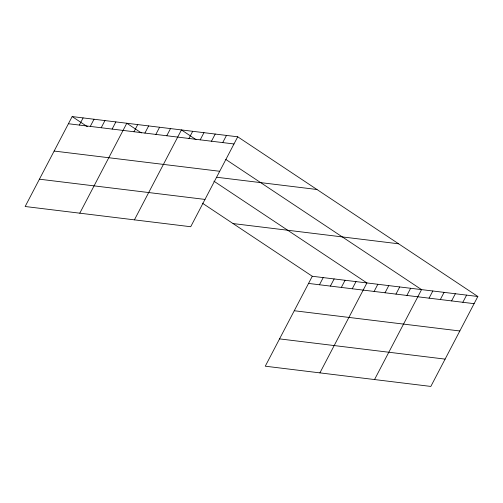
<?xml version="1.0" encoding="UTF-8"?>
<svg xmlns="http://www.w3.org/2000/svg" width="503" height="503" viewBox="0 0 503 503"><rect width="100%" height="100%" fill="white"/><g stroke="black" fill="none" stroke-linecap="round" stroke-linejoin="round"><path stroke-width="0.75" d="M237.73 136.803L72.168 116.57L25.15 206.507L190.712 226.734L237.73 136.803L477.85 296.493L430.832 386.43L265.27 366.197L312.288 276.266L477.85 296.493M79.348 125.071L83.096 117.909M90.276 126.404L94.023 119.242M101.204 127.743L104.945 120.575M112.131 129.076L115.872 121.915M79.788 213.184L126.8 123.248L141.381 132.943M133.987 131.748L137.728 124.581M144.908 133.081L148.655 125.92M155.836 134.42L159.583 127.253M166.763 135.753L170.511 128.592M134.42 219.855L181.438 129.925L196.019 139.62M188.952 138.463L192.693 131.302M200.207 139.84L203.954 132.679M211.467 141.217L215.215 134.049M222.728 142.588L226.469 135.426M319.468 284.761L323.215 277.599M330.396 286.1L334.143 278.932M341.323 287.433L345.071 280.272M352.251 288.766L355.998 281.605M319.908 372.874L366.92 282.938L213.882 181.162M374.106 291.438L377.847 284.277M385.034 292.771L388.775 285.61M395.962 294.11L399.703 286.949M406.889 295.443L410.63 288.282M374.54 379.551L421.558 289.615L225.809 159.438M429.072 298.153L432.819 290.992M440.332 299.53L444.074 292.369M451.587 300.907L455.334 293.746M462.848 302.284L466.589 295.116M68.421 123.738L233.983 143.965M54.142 151.051L219.704 171.278M216.969 177.282L316.972 189.499M39.429 179.194L204.991 199.421M233.046 223.565L398.609 243.798M308.54 283.428L474.103 303.661M294.261 310.741L459.824 330.974M279.549 338.884L445.111 359.117M72.168 116.57L87.377 126.693M202.351 203.149L312.288 276.266"/></g></svg>
